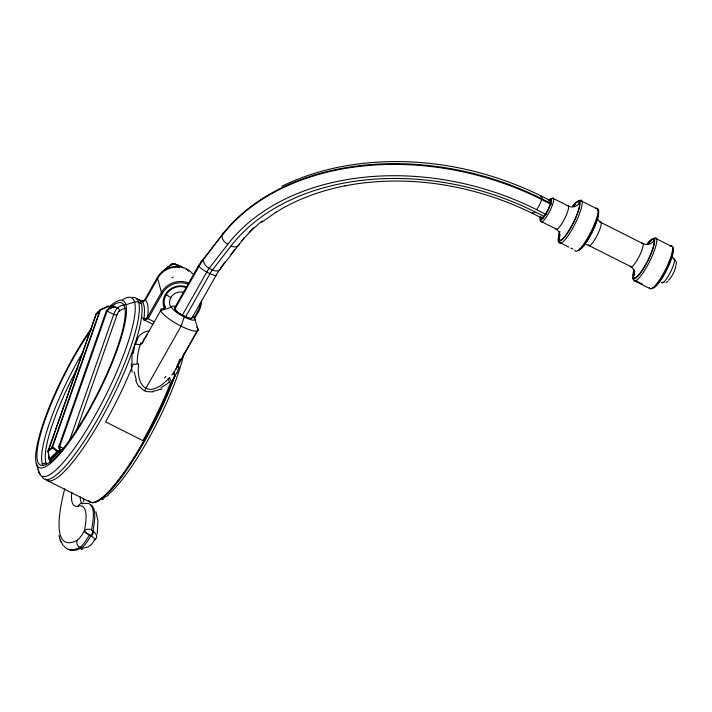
<?xml version="1.0" encoding="UTF-8"?>
<svg xmlns="http://www.w3.org/2000/svg" width="712" height="712" viewBox="0 0 712 712"><rect width="100%" height="100%" fill="white"/><g stroke="black" fill="none" stroke-linecap="round" stroke-linejoin="round"><path stroke-width="1.07" d="M133.224 353.464L135.084 343.682A5.34 3.106 18 0 0 141.982 343.602L160.698 310.512L171.539 307.237M83.607 501.577L83.856 499.112M97.197 534.027L97.945 520.632L95.871 511.688M152.608 324.191L143.744 319.724L143.895 318.682A101.424 21.173 -63.3 0 0 141.003 300.615L140.611 300.411A7.289 5.402 -63 0 0 142.542 300.865A1.068 0.516 86.9 0 1 142.961 301.069A4.156 3.827 -65.4 0 0 144.429 300.9L145.212 300.411A3.88 3.702 -15.4 0 0 145.675 299.752L157.628 278.623M50.285 459.747A8.597 3.774 -87.9 0 0 50.392 460.459L50.347 460.922A1.068 0.988 -4.2 0 1 50.356 461.857L50.508 461.296A1.415 1.308 40.8 0 0 50.561 461.038L51.255 461.892M111.651 306.667L111.837 306.196A1.068 0.988 -4.2 0 1 111.01 306.632A1.068 0.516 -82.8 0 0 110.761 306.988A8.597 6.31 -29.8 0 0 109.701 307.468L106.328 310.895L58.882 446.299L58.776 448.168L59.808 449.877A8.597 6.31 -29.8 0 0 60.493 450.429L60.351 451.043M186.793 269.492L186.802 269.474A2.679 2.679 0 0 1 187.737 270.177M174.636 375.811L174.689 375.589A5.34 3.311 37.3 0 1 174.066 372.234L198.034 330.163M141.003 300.615A2.67 2.608 -59.3 0 0 142.542 300.856A4.005 2.973 -63.7 0 0 143.922 300.526L144.492 300.019A2.875 2.688 -6.4 0 0 144.83 299.601L157.325 277.502L158.18 277.662A20.283 19.331 -15.4 0 1 179.397 267.409M69.215 441.44L113.715 314.428A5.34 1.113 -63.3 0 1 117.703 307.709L117.703 307.709A90.744 18.939 -63.3 0 1 124.493 304.852M75.917 432.122L117.106 314.553A2.67 0.561 -63.3 0 1 119.109 311.188A88.074 18.387 -63.3 0 1 125.597 308.43M184.275 317.009L181.07 326.149L145.729 388.61A5.34 1.113 -63.3 0 0 144.652 390.746A12.558 11.962 68.5 0 0 146.984 391.627L153 391.903M178.561 363.467L178.365 364.001L181.64 358.216M89.489 501.141A101.122 21.102 -63.3 0 0 127.581 468.514A101.122 21.102 -63.3 0 0 174.778 376.408A2.67 1.264 20.2 0 1 174.502 376.176L171.886 381.774A101.424 21.173 -63.3 0 1 88.359 500.785M141.982 343.602L144.135 338.796L147.028 334.711M174.502 376.176L174.511 376.15A101.291 21.137 -63.3 0 1 127.43 468.14A101.291 21.137 -63.3 0 1 89.205 501.257M178.285 364.224L176.078 369.056M110.823 307.201L110.858 306.534A4.397 2.1 -55 0 0 109.96 306.525L108.527 306.365A1.068 0.943 50 0 0 107.761 306.302L100.534 309.595A1.068 0.917 47.6 0 0 100.036 310.085A84.968 17.738 -63.3 0 0 96.156 313.939L48.176 450.847A1.068 0.552 19.3 0 0 48.149 451.283L49.172 458.715A1.068 0.828 -34.2 0 0 49.787 459.649L50.392 460.459A1.068 0.943 50.7 0 1 50.953 461.892A91.812 19.162 -63.3 0 0 59.701 453.206A1.068 0.81 41.2 0 0 59.016 451.933L57.503 451.995A90.744 18.939 -63.3 0 1 49.787 459.649A1.068 0.943 50 0 1 49.226 459.053L49.858 459.703M176.496 373.052L174.778 376.408M59.897 452.966L60.004 452.832A3.337 0.694 -63.3 0 0 60.929 451.399L61.579 450.5A90.744 18.939 -63.3 0 0 117.088 348.257A90.744 18.939 -63.3 0 0 112.229 305.946L112.229 305.946A16.091 6.604 22.5 0 1 113.609 306.329M148.016 318.513A4.094 3.898 -15.4 0 0 148.666 317.659L162.47 293.264A20.283 19.331 -15.4 0 1 187.941 284.097M262.327 220.88A220.462 157.717 14.1 0 0 239.428 244.02L220.8 268.077A17.613 3.676 -63.3 0 0 216.377 274.859L191.973 317.997A8.01 1.762 29.5 0 1 185.627 316.813L182.361 315.167A8.01 1.762 29.5 0 1 174.725 309.311L174.422 308.216L197.589 267.267A11.214 2.341 -63.3 0 1 200.401 262.942L222.367 234.586A8.01 5.34 37.8 0 1 224.743 231.97M174.725 309.311L199.129 266.172A17.613 3.676 -63.3 0 1 203.552 259.382L222.367 234.586A240.211 171.85 14.1 0 1 541.761 198.764L551.435 203.641M182.361 315.167L206.765 272.029A9.612 2.002 -63.3 0 1 209.177 268.326L227.804 244.278A232.21 166.119 14.1 0 1 536.554 209.648L546.229 214.526M185.627 316.813L210.031 273.675A9.612 2.002 -63.3 0 1 212.443 269.973L231.071 245.916A8.01 5.34 37.8 0 0 239.428 244.02M194.127 317.792L197.9 311.117A20.283 19.331 -15.4 0 0 200.366 302.965M194.429 318.905L198.755 311.278A21.351 20.345 -15.4 0 0 201.389 301.203M182.726 356.294L188.725 345.694M189.819 343.762L197.998 329.3L194.848 318.985M94.002 540.631A13.341 12.522 62 0 1 81.471 547.831A5.34 5.011 62 0 1 77.163 540.257A15.557 3.248 -63.3 0 0 84.301 531.063L84.354 530.974A100.962 21.075 -63.3 0 0 78.204 506.09A85.867 17.925 -63.3 0 1 71.779 492.232M50.41 461.492L49.991 462.008A90.744 18.939 -63.3 0 1 42.391 427.93A90.744 18.939 -63.3 0 1 91.011 330.039M137.167 338.868C139.49 334.498 143.993 331.32 148.986 331.018M111.793 306.48L112.211 305.964M162.256 272.367L162.683 271.815M162.194 272.224L167.542 267.053L173.835 263.841A2.67 1.121 -81.9 0 1 174.262 263.76A5.367 4.957 -89.8 0 0 169.598 265.941A5.376 4.664 67.4 0 1 173.835 263.849M220.32 268.202L224.974 262.185M230.964 254.451L234.951 249.298M162.843 271.619L166.252 268.291M171.815 375.055L174.066 372.234A5.34 3.222 37 0 0 174.734 375.536M198.746 311.331L197.9 311.117M95.915 538.886C98.247 536.136 94.901 532.309 92.934 530.841A5.34 4.13 11.6 0 0 84.354 530.974A5.34 1.175 29.5 0 0 90.976 535.575L95.728 539.652M168.37 378.757L169.687 377.396A5.34 2.465 45.7 0 0 171.886 381.774L170.48 383.047A101.424 21.173 -63.3 0 1 142.881 440.639L105.581 421.851A101.424 21.173 -63.3 0 0 133.18 364.25A5.34 1.468 -3.1 0 0 138.537 363.725C136.081 388.823 149.921 398.533 168.37 378.757A5.34 2.385 48 0 0 170.48 383.047M188.262 282.824A21.351 20.345 -15.4 0 0 161.455 292.481L147.651 316.876A3.159 3.071 -34.7 0 1 147.099 317.623L146.521 318.148A4.539 1.442 -44.4 0 1 145.266 319.012M106.684 496.46L108.438 494.991M667.767 281.418L666.085 282.522M261.758 222.286L275.971 212.203L275.215 212.701C296.664 199.226 320.872 190.558 345.667 185.681L345.08 185.796C412.275 173.069 483.092 186.526 542.998 218.806M153.845 321.619L147.9 318.629L147.375 318.967A4.414 2.51 -32.3 0 1 145.693 319.546A7.378 4.103 -31.4 0 1 143.78 319.67M102.261 499.744L103.872 498.667M167.507 267.374L168.228 266.911M162.016 388.823L160.556 389.544M281.89 186.304C300.508 177.11 320.436 170.746 340.799 166.742L341.386 166.626C412.497 153.178 487.498 167.124 551.043 201.042M186.161 269.421L186.829 269.323M125.98 304.674L134.702 302.039A5.34 5.091 -15.4 0 1 138.751 302.369L141.474 303.748M81.052 549.548L82.948 549.005M144.492 300.055L145.212 300.411M100.517 309.631L52.635 446.833A1.068 0.694 -51.1 0 0 52.136 447.723A85.725 17.889 -63.3 0 1 48.22 451.613A1.068 0.917 47.6 0 1 48.176 450.847A84.968 17.738 -63.3 0 0 52.065 446.994A1.068 0.552 19.3 0 1 52.635 446.833L57.378 450.616A1.068 0.694 -52.8 0 0 56.916 451.426A90.433 18.877 -63.3 0 1 49.226 459.053L48.051 451.426L96.129 314.375A1.068 0.552 19.3 0 1 96.156 313.939A1.068 0.854 43.2 0 1 96.618 313.485L97.25 313.556M96.672 314.428L96.129 314.375A1.068 0.961 -84.5 0 1 96.618 313.485M109.871 306.516L109.968 306.525A1.068 0.943 50.7 0 0 111.25 306.089A91.812 19.162 -63.3 0 0 109.897 307.237M110.761 306.988L107.815 306.641L100.606 309.925A1.068 0.552 19.3 0 0 100.036 310.085L52.065 446.994A1.068 0.854 43.2 0 0 52.136 447.723L56.916 451.426A1.068 0.819 41.6 0 0 57.503 451.995L57.378 450.616L60.493 450.429A1.068 0.685 -56.1 0 1 60.734 450.242L60.947 451.328M165.273 294.67L166.119 294.83M117.605 307.682L111.455 306.854A1.415 1.121 -25 0 0 111.642 306.658M62.38 450.794L61.223 450.714M113.609 306.347L117.186 307.531M145.675 299.752L144.83 299.601A104.094 21.725 -63.3 0 1 147.651 316.876L148.666 317.659M62.344 450.651L59.968 448.791L59.666 446.513L107.156 310.984L108.963 309.008L112.229 307.735A12.318 9.487 -23.6 0 1 117.685 307.726A2.679 2.448 53.8 0 1 119.109 311.188M551.248 204.38L541.574 199.502A240.211 171.85 14.1 0 0 222.18 235.325A8.01 5.34 37.8 0 0 227.804 244.278M231.071 245.916A228.472 163.448 14.1 0 1 534.854 211.847L544.529 216.724M559.979 242.605L568.897 247.1M570.882 248.096L572.866 249.093M634.579 280.19L642.5 284.186M634.285 280.733L650.136 288.716M138.671 299.44L143.566 301.897M141.563 317.507L143.895 318.682A2.67 2.225 7.9 0 0 145.257 319.02A1.068 0.507 67.3 0 1 145.684 319.563M63.439 448.409L59.666 446.513A1.068 0.552 19.3 0 0 58.882 446.299M46.77 480.244L89.748 501.924M162.398 293.228L161.464 292.507L157.361 277.422A21.351 20.345 -15.4 0 1 192.712 273.889M177.947 266.475L174.627 264.081A2.67 2.35 -53.5 0 1 175.748 264.277L178.632 266.653M93.414 531.241L93.45 531.268A5.34 3.195 -52.4 0 1 91.528 535.896A13.341 2.937 29.5 0 1 90.922 535.664A5.34 1.175 29.5 0 1 84.301 531.063M179.104 267.089L179.566 267.534M147.9 318.629L147.117 317.668M141.35 388.334L139.685 386.393M63.413 545.81L60.164 539.927L59.043 535.371M50.338 460.459L50.374 460.513A1.068 0.837 -35.4 0 0 50.392 460.94L50.561 460.335A1.718 1.006 -80.5 0 1 50.463 460.726M60.164 539.927L60.547 540.853M60.956 541.779L61.348 542.713M136.357 380.012L134.212 372.127M36.223 463.307L38.759 471.611A5.34 5.091 -15.4 0 0 40.281 473.934M107.743 306.391L107.815 306.641A1.068 0.507 -83.9 0 1 108.527 306.365M59.327 536.812L59.523 537.791M549.344 200.668A9.879 2.065 -63.3 0 1 547.466 210.574A9.879 2.065 -63.3 0 1 541.022 216.813M598.098 214.837A21.351 4.459 -63.3 0 1 590.613 234.622A21.351 4.459 -63.3 0 1 579.675 249.262M599.842 222.135A13.341 2.786 -63.3 0 1 597.217 235.272A13.341 2.786 -63.3 0 1 588.299 244.937M597.457 218.379A8.01 7.627 -15.4 0 0 601.186 222.598L643.141 243.735A8.01 7.627 -15.4 0 0 653.981 240.46M586.136 244.519A8.01 7.627 -15.4 0 1 588.361 245.257L630.325 266.404A8.01 7.627 -15.4 0 1 633.466 276.719M641.797 243.282A13.341 2.786 -63.3 0 1 639.171 256.409A13.341 2.786 -63.3 0 1 630.262 266.083M647.6 243.824A21.351 4.459 -63.3 0 1 653.331 246.548A21.351 4.459 -63.3 0 1 639.616 273.657A21.351 4.459 -63.3 0 1 634.223 270.266M567.206 205.688A13.341 2.786 -63.3 0 1 564.358 219.26A13.341 2.786 -63.3 0 1 555.645 228.125M579.39 202.875A8.01 7.627 -15.4 0 1 568.55 206.151L553.633 198.63A1.602 1.522 -15.4 0 0 551.462 199.289M573.009 206.231A21.351 4.459 -63.3 0 1 578.634 209.328A21.351 4.459 -63.3 0 1 564.563 236.624A21.351 4.459 -63.3 0 1 559.961 231.542M549.201 201.309A13.341 2.786 -63.3 0 1 553.527 201.158A13.341 2.786 -63.3 0 1 546.015 217.543A13.341 2.786 -63.3 0 1 540.773 219.688M540.186 219.225A1.602 1.522 -15.4 0 0 540.808 221.29L555.734 228.81A8.01 7.627 -15.4 0 1 558.876 239.134A24.021 5.011 -63.3 0 1 559.062 238.253M548.703 200.241A11.748 2.448 -63.3 0 1 550.99 203.036A11.748 2.448 -63.3 0 1 543.817 217.213A11.748 2.448 -63.3 0 1 540.31 216.831M578.482 201.274A24.021 5.011 -63.3 0 1 575.323 223.337A24.021 5.011 -63.3 0 1 558.831 240.87M559.525 236.064A24.021 5.011 -63.3 0 1 559.846 234.844M574.086 206.142A24.021 5.011 -63.3 0 1 575.67 204.13M579.906 201.968A1.602 1.522 -15.4 0 1 582.069 201.309L597.92 209.301A1.602 1.522 -15.4 0 1 598.552 211.366M558.991 242.107A1.602 1.522 -15.4 0 1 558.359 240.042M572.457 206.471A22.419 4.681 -63.3 0 1 579.319 207.975A22.419 4.681 -63.3 0 1 564.572 237.123A22.419 4.681 -63.3 0 1 559.507 232.067M596.015 208.251A24.021 5.011 -63.3 0 1 590.782 232.112A24.021 5.011 -63.3 0 1 574.842 250.09M598.392 210.939A22.419 4.681 -63.3 0 1 591.138 234.115A22.419 4.681 -63.3 0 1 577.663 250.41M597.573 210.28A22.419 4.681 -63.3 0 1 597.902 210.396M653.678 238.413A24.021 5.011 -63.3 0 1 649.522 261.713A24.021 5.011 -63.3 0 1 633.431 278.454M633.653 275.838A24.021 5.011 -63.3 0 1 634.81 271.147M648.685 243.727A24.021 5.011 -63.3 0 1 651.017 240.852M654.497 239.552A1.602 1.522 -15.4 0 1 656.669 238.903L672.52 246.886A1.602 1.522 -15.4 0 1 673.196 248.853M633.582 279.691A1.602 1.522 -15.4 0 1 632.959 277.627M647.048 244.065A22.419 4.681 -63.3 0 1 653.91 245.569A22.419 4.681 -63.3 0 1 639.171 274.707A22.419 4.681 -63.3 0 1 634.098 269.652M670.09 246.067A24.021 5.011 -63.3 0 1 665.764 268.913A24.021 5.011 -63.3 0 1 649.433 287.684M672.493 247.981A22.419 4.681 -63.3 0 1 666.476 270.248A22.419 4.681 -63.3 0 1 652.254 287.995M673.098 258.874A13.51 2.821 -63.3 0 1 670.659 271.726A13.51 2.821 -63.3 0 1 661.484 282.281A5.34 5.091 -15.4 0 0 664.278 282.308M671.906 255.519A8.01 7.627 -15.4 0 0 674.46 259.337A5.34 5.091 -15.4 0 1 676.008 264.944M672.769 250.962A21.351 4.459 -63.3 0 1 666.628 269.439A21.351 4.459 -63.3 0 1 655.307 286.153M675.715 265.852A8.277 1.727 -63.3 0 1 672.938 274.058A8.277 1.727 -63.3 0 1 668.221 280.119M241.528 240.87A220.462 157.717 14.1 0 1 244.18 237.701M249.111 232.326A220.462 157.717 14.1 0 1 253.614 227.876M216.377 274.859A8.01 1.762 29.5 0 1 210.031 273.675L206.765 272.029A8.01 1.762 29.5 0 1 199.129 266.172M220.8 268.077A8.01 5.34 37.8 0 1 212.443 269.973L209.177 268.326A8.01 5.34 37.8 0 1 203.552 259.382M534.854 211.847A8.01 1.673 -63.3 0 1 532.318 212.532M536.554 209.648A8.01 1.673 -63.3 0 0 541.574 199.502L541.761 198.764A8.01 1.673 -63.3 0 0 540.711 196.708M174.422 308.216A8.01 1.762 29.5 0 1 175.277 307.513M197.589 267.267A8.01 1.762 29.5 0 1 199.022 266.608M200.401 262.942A8.01 5.34 37.8 0 1 202.386 260.503M170.951 307.477A10.68 10.173 -15.4 0 1 171.948 295.925A10.68 10.173 -15.4 0 1 183.536 292.418M170.862 297.491A5.34 1.175 29.5 0 1 166.252 294.314M165.362 307.584A16.011 15.263 -15.4 0 1 164.205 304.451M95.488 539.224A8.01 1.673 -63.3 0 1 94.251 540.479M173.105 277.075A120.613 2.795 -30.2 0 1 172.001 277.769M68.486 549.148A172.722 36.054 -63.3 0 0 81.471 547.831A20.586 4.299 -63.3 0 0 90.922 535.664L90.976 535.575A5.34 2.928 -54.3 0 0 92.934 530.841A105.999 22.125 -63.3 0 0 90.549 504.835M82.387 503.998A80.839 16.874 -63.3 0 1 80.171 496.86M175.739 264.294A183.669 57.298 -56.3 0 1 183.126 267.926M174.182 263.867A3.738 1.976 -4.9 0 1 175.633 264.339M173.781 263.876A1.531 0.454 2 0 1 174.538 264.09M64.276 546.104A173.034 36.116 -63.3 0 0 79.797 547.314A20.897 4.361 -63.3 0 0 89.401 534.97M77.163 540.257A167.694 35.004 -63.3 0 1 64.739 488.797M85.048 503.66A106.302 22.188 -63.3 0 1 91.528 529.853M78.204 506.09A5.34 5.135 75.5 0 1 84.328 503.366M46.538 464.215A88.074 18.387 -63.3 0 1 77.813 367.526M45.782 462.302A2.679 2.545 -15.4 0 1 42.159 463.387M43.236 465.853A90.744 18.939 -63.3 0 1 83.411 351.301M117.106 314.553A2.67 1.38 19.3 0 1 113.715 314.428L107.111 311.1A1.068 0.552 19.3 0 0 106.328 310.895M132.619 297.465A101.424 21.173 -63.3 0 1 108.589 398.693A101.424 21.173 -63.3 0 1 42.026 476.533M136.277 298.791A101.424 21.173 -63.3 0 1 111.704 399.307A101.424 21.173 -63.3 0 1 45.479 479.06M122.304 300.01A99.858 20.844 -63.3 0 1 106.64 393.611A99.858 20.844 -63.3 0 1 38.297 469.261M109.506 306.703A93.414 19.5 -63.3 0 1 103.676 382.175A93.414 19.5 -63.3 0 1 36.054 462.622A93.414 19.5 -63.3 0 1 91.732 327.849M61.579 450.491A16.1 9.959 15.7 0 1 62.745 450.651M50.864 462.853A18.841 7.636 20 0 1 49.876 462.035M96.618 313.485A85.725 17.889 -63.3 0 1 100.534 309.595M50.374 460.513A90.744 18.939 -63.3 0 0 59.016 451.933A4.139 1.807 -50.6 0 0 60.351 451.079M111.206 307.112A1.718 1.611 -40.7 0 1 110.858 307.308M142.952 301.087A7.2 6.631 -65.5 0 1 140.62 300.393M145.239 319.056A7.476 2.376 -44.3 0 1 143.726 319.741M187.514 270.444A20.283 19.331 -15.4 0 1 188.689 271.272M164.339 308.527A17.079 16.278 -15.4 0 1 168.263 290.808A17.079 16.278 -15.4 0 1 186.713 286.954M165.246 307.824A16.011 15.263 -15.4 0 1 168.922 291.208A16.011 15.263 -15.4 0 1 186.224 287.595M183.927 353.793A96.084 20.052 -63.3 0 1 108.722 494.128M105.518 496.629A96.084 20.052 -63.3 0 1 104.032 497.608M174.849 375.527A1.744 1.157 80.3 0 1 174.796 376.417M135.609 344.118A35.903 23.327 70.3 0 1 137.523 339.277M169.367 382.113A49.965 40.984 5 0 1 160.965 387.462M132.156 372.189A51.531 37.923 69 0 1 131.213 363.894M132.12 364.001A51.584 33.161 72.3 0 1 132.29 352.947M144.643 390.772A12.941 12.335 69.1 0 1 141.332 388.343M160.307 389.099A30.474 27.563 30.3 0 1 152.84 391.297M137.122 363.378A54.005 36.134 80.9 0 1 140.896 342.623M139.054 386.856A25.062 23.425 65.3 0 1 135.716 380.226M165.958 376.434A32.254 5.892 -42.7 0 1 164.445 377.992M178.926 367.285A78.293 64.214 17 0 1 176.861 373.195M178.783 367.241A5.34 3.053 18.2 0 1 177.902 364.891M179.593 359.186A74.377 59.781 -7.2 0 1 176.816 366.733M191.786 317.979A9.879 2.172 29.5 0 1 180.554 314.063A9.879 2.172 29.5 0 1 175.561 307.887M196.663 327.048A21.351 4.69 29.5 0 1 177.573 324.289A21.351 4.69 29.5 0 1 163.698 308.67M192.756 316.244A13.341 2.937 29.5 0 1 190.193 319.501A13.341 2.937 29.5 0 1 173.986 310.29A13.341 2.937 29.5 0 1 175.739 306.578"/></g></svg>
